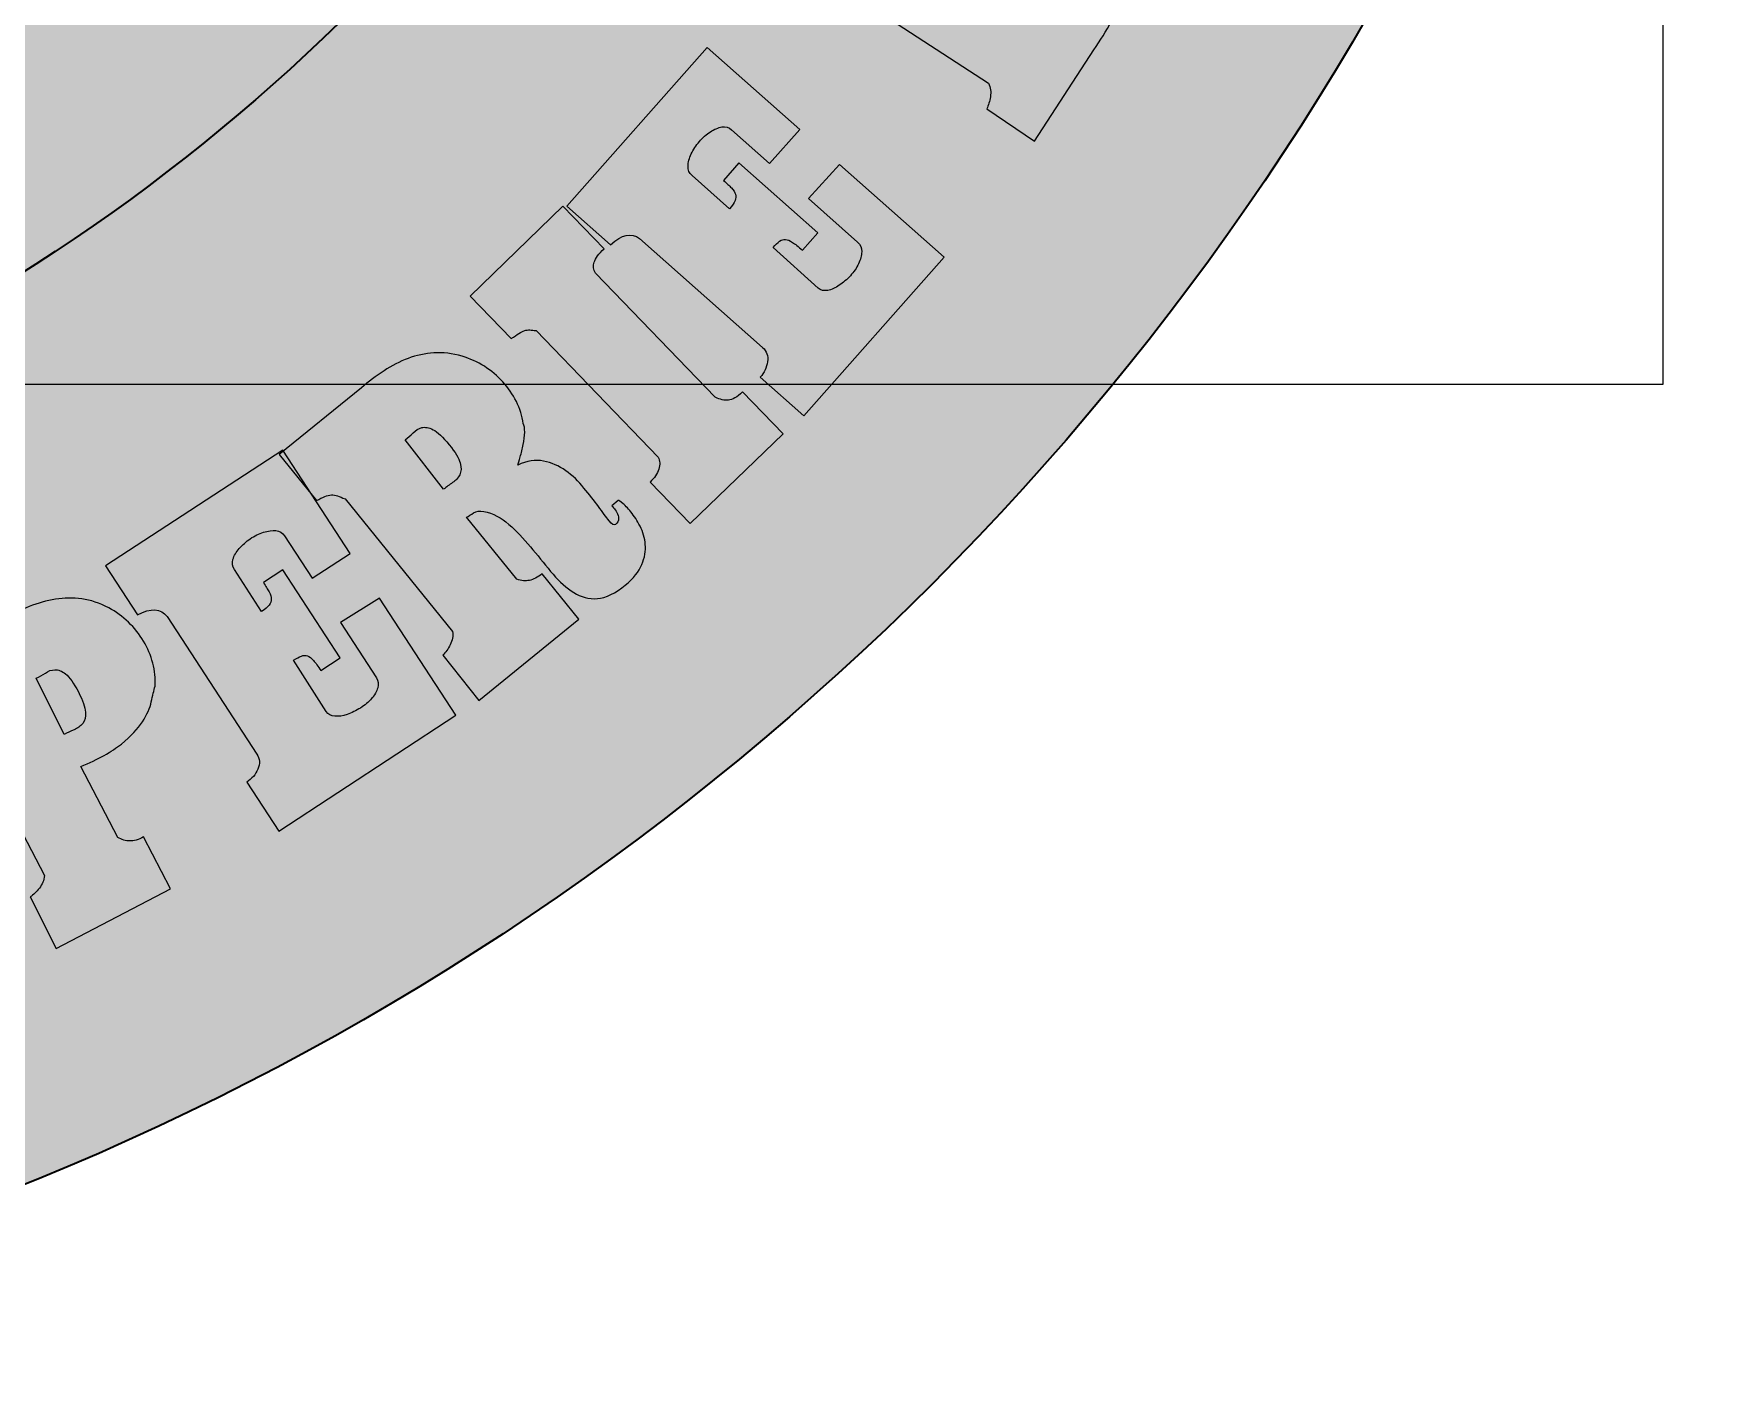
# Model space of a CAD drawing. Header units: millimetres. Extents: x 74.9 to 135, y -178.4 to -118.3.
# Drawn here: x 116.25 to 134.96, y -178.35 to -163.5 of the extents above; entities that cross this region are included whole.
import ezdxf

# ---------------------------------------------------------------- set-up
doc = ezdxf.new("R2010")
doc.units = ezdxf.units.MM
doc.header["$MEASUREMENT"] = 0
doc.layers.add('Layer 1', color=7, linetype='Continuous', lineweight=0)
picture_1 = doc.add_image_def('image1.png', size_in_pixel=(2001, 1330))

# ---------------------------------------------------------------- blocks, each defined once
blk = doc.blocks.new('Block_2')
at = {"layer": 'Layer 1'}
h = blk.add_hatch(color=250, dxfattribs=at)
h.dxf.hatch_style = 2
edge = h.paths.add_edge_path()
edge.add_spline(control_points=[(127.25, -162.832), (127.144, -162.763), (127.061, -162.722), (127.001, -162.709), (126.941, -162.697), (126.895, -162.7), (126.863, -162.719), (126.831, -162.738), (126.806, -162.766), (126.791, -162.804), (126.776, -162.842), (126.757, -162.875), (126.735, -162.904), (126.735, -162.904), (127.387, -163.347), (127.387, -163.347), (127.408, -163.315), (127.432, -163.282), (127.458, -163.248), (127.485, -163.214), (127.5, -163.178), (127.502, -163.138), (127.505, -163.098), (127.489, -163.054), (127.455, -163.005), (127.42, -162.956), (127.352, -162.898), (127.25, -162.832)], knot_values=[0, 0, 0, 0, 1, 1, 1, 2, 2, 2, 3, 3, 3, 4, 4, 4, 5, 5, 5, 6, 6, 6, 7, 7, 7, 8, 8, 8, 9, 9, 9, 9], degree=3, periodic=0)
edge = h.paths.add_edge_path()
edge.add_spline(control_points=[(126.115, -162.093), (126.022, -162.032), (125.949, -161.997), (125.896, -161.989), (125.842, -161.98), (125.8, -161.986), (125.769, -162.006), (125.737, -162.025), (125.713, -162.053), (125.695, -162.09), (125.678, -162.126), (125.658, -162.159), (125.636, -162.188), (125.636, -162.188), (126.207, -162.578), (126.207, -162.578), (126.228, -162.546), (126.251, -162.513), (126.278, -162.479), (126.305, -162.445), (126.321, -162.41), (126.327, -162.372), (126.333, -162.334), (126.322, -162.292), (126.292, -162.247), (126.263, -162.202), (126.204, -162.151), (126.115, -162.093)], knot_values=[0, 0, 0, 0, 1, 1, 1, 2, 2, 2, 3, 3, 3, 4, 4, 4, 5, 5, 5, 6, 6, 6, 7, 7, 7, 8, 8, 8, 9, 9, 9, 9], degree=3, periodic=0)
edge = h.paths.add_edge_path()
edge.add_spline(control_points=[(125, -161.792), (125.056, -161.702), (125.116, -161.617), (125.181, -161.537), (125.245, -161.457), (125.316, -161.386), (125.393, -161.325), (125.469, -161.264), (125.554, -161.216), (125.645, -161.179), (125.737, -161.143), (125.839, -161.124), (125.952, -161.12), (126.044, -161.118), (126.133, -161.128), (126.22, -161.151), (126.307, -161.174), (126.389, -161.207), (126.467, -161.251), (126.544, -161.296), (126.613, -161.35), (126.674, -161.412), (126.735, -161.475), (126.784, -161.545), (126.821, -161.621), (126.833, -161.669), (126.843, -161.706), (126.853, -161.732), (126.862, -161.758), (126.869, -161.783), (126.875, -161.805), (126.88, -161.827), (126.886, -161.853), (126.893, -161.881), (126.898, -161.91), (126.904, -161.949), (126.909, -161.998), (127.027, -161.936), (127.157, -161.903), (127.3, -161.899), (127.443, -161.895), (127.579, -161.926), (127.709, -161.992), (127.792, -162.031), (127.868, -162.076), (127.937, -162.129), (128.006, -162.182), (128.069, -162.239), (128.125, -162.3), (128.205, -162.404), (128.259, -162.521), (128.288, -162.65), (128.317, -162.778), (128.32, -162.901), (128.296, -163.018), (128.252, -163.138), (128.199, -163.251), (128.138, -163.357), (128.076, -163.464), (128.011, -163.569), (127.943, -163.673), (127.943, -163.673), (127.288, -164.678), (127.288, -164.678), (127.288, -164.678), (126.76, -164.323), (126.76, -164.323), (126.779, -164.284), (126.793, -164.239), (126.801, -164.189), (126.809, -164.138), (126.803, -164.089), (126.781, -164.041), (126.781, -164.041), (125.205, -163.014), (125.205, -163.014), (125.17, -163.01), (125.141, -163.007), (125.116, -163.007), (125.092, -163.007), (125.069, -163.01), (125.047, -163.017), (125.025, -163.025), (125.004, -163.038), (124.982, -163.056), (124.961, -163.075), (124.936, -163.098), (124.909, -163.127), (124.909, -163.127), (124.362, -162.771), (124.362, -162.771), (124.362, -162.771), (125, -161.792), (125, -161.792)], knot_values=[0, 0, 0, 0, 1, 1, 1, 2, 2, 2, 3, 3, 3, 4, 4, 4, 5, 5, 5, 6, 6, 6, 7, 7, 7, 8, 8, 8, 9, 9, 9, 10, 10, 10, 11, 11, 11, 12, 12, 12, 13, 13, 13, 14, 14, 14, 15, 15, 15, 16, 16, 16, 17, 17, 17, 18, 18, 18, 19, 19, 19, 20, 20, 20, 21, 21, 21, 22, 22, 22, 23, 23, 23, 24, 24, 24, 25, 25, 25, 26, 26, 26, 27, 27, 27, 28, 28, 28, 29, 29, 29, 30, 30, 30, 31, 31, 31, 31], degree=3, periodic=0)
h = blk.add_hatch(color=250, dxfattribs=at)
h.dxf.hatch_style = 2
edge = h.paths.add_edge_path()
edge.add_spline(control_points=[(123.676, -163.646), (123.676, -163.646), (124.697, -164.549), (124.697, -164.549), (124.697, -164.549), (124.365, -164.924), (124.365, -164.924), (124.365, -164.924), (123.946, -164.553), (123.946, -164.553), (123.915, -164.526), (123.879, -164.516), (123.838, -164.523), (123.798, -164.53), (123.755, -164.548), (123.711, -164.576), (123.667, -164.604), (123.627, -164.641), (123.59, -164.684), (123.553, -164.727), (123.524, -164.773), (123.501, -164.82), (123.478, -164.867), (123.466, -164.912), (123.465, -164.954), (123.464, -164.997), (123.479, -165.031), (123.51, -165.059), (123.51, -165.059), (123.923, -165.424), (123.923, -165.424), (123.954, -165.389), (123.974, -165.359), (123.983, -165.335), (123.992, -165.31), (123.994, -165.287), (123.988, -165.265), (123.982, -165.242), (123.968, -165.218), (123.944, -165.194), (123.921, -165.17), (123.892, -165.143), (123.857, -165.112), (123.857, -165.112), (124.027, -164.92), (124.027, -164.92), (124.027, -164.92), (124.895, -165.689), (124.895, -165.689), (124.895, -165.689), (124.726, -165.881), (124.726, -165.881), (124.683, -165.843), (124.647, -165.814), (124.617, -165.795), (124.588, -165.776), (124.562, -165.765), (124.54, -165.763), (124.518, -165.76), (124.496, -165.767), (124.475, -165.783), (124.454, -165.799), (124.431, -165.822), (124.405, -165.851), (124.405, -165.851), (124.9, -166.299), (124.9, -166.299), (124.929, -166.324), (124.964, -166.333), (125.006, -166.325), (125.048, -166.317), (125.09, -166.298), (125.133, -166.269), (125.176, -166.24), (125.217, -166.205), (125.256, -166.163), (125.294, -166.121), (125.325, -166.077), (125.347, -166.031), (125.368, -165.985), (125.38, -165.94), (125.381, -165.898), (125.382, -165.856), (125.367, -165.821), (125.336, -165.794), (125.336, -165.794), (124.793, -165.313), (124.793, -165.313), (124.793, -165.313), (125.136, -164.937), (125.136, -164.937), (125.136, -164.937), (126.292, -165.96), (126.292, -165.96), (126.292, -165.96), (124.744, -167.71), (124.744, -167.71), (124.744, -167.71), (124.262, -167.283), (124.262, -167.283), (124.306, -167.233), (124.333, -167.176), (124.342, -167.111), (124.351, -167.046), (124.333, -166.994), (124.288, -166.955), (124.288, -166.955), (122.931, -165.754), (122.931, -165.754), (122.841, -165.684), (122.734, -165.707), (122.611, -165.823), (122.611, -165.823), (122.128, -165.396), (122.128, -165.396), (122.128, -165.396), (123.676, -163.646), (123.676, -163.646)], knot_values=[0, 0, 0, 0, 1, 1, 1, 2, 2, 2, 3, 3, 3, 4, 4, 4, 5, 5, 5, 6, 6, 6, 7, 7, 7, 8, 8, 8, 9, 9, 9, 10, 10, 10, 11, 11, 11, 12, 12, 12, 13, 13, 13, 14, 14, 14, 15, 15, 15, 16, 16, 16, 17, 17, 17, 18, 18, 18, 19, 19, 19, 20, 20, 20, 21, 21, 21, 22, 22, 22, 23, 23, 23, 24, 24, 24, 25, 25, 25, 26, 26, 26, 27, 27, 27, 28, 28, 28, 29, 29, 29, 30, 30, 30, 31, 31, 31, 32, 32, 32, 33, 33, 33, 34, 34, 34, 35, 35, 35, 36, 36, 36, 37, 37, 37, 38, 38, 38, 39, 39, 39, 39], degree=3, periodic=0)
h = blk.add_hatch(color=250, dxfattribs=at)
h.dxf.hatch_style = 2
edge = h.paths.add_edge_path()
edge.add_spline(control_points=[(122.538, -165.865), (122.479, -165.923), (122.443, -165.972), (122.43, -166.013), (122.417, -166.054), (122.422, -166.095), (122.443, -166.135), (122.443, -166.135), (123.765, -167.503), (123.765, -167.503), (123.819, -167.529), (123.868, -167.54), (123.911, -167.536), (123.954, -167.532), (124.006, -167.502), (124.065, -167.444), (124.065, -167.444), (124.513, -167.907), (124.513, -167.907), (124.513, -167.907), (123.489, -168.897), (123.489, -168.897), (123.489, -168.897), (123.046, -168.44), (123.046, -168.44), (123.095, -168.393), (123.127, -168.345), (123.142, -168.296), (123.158, -168.247), (123.156, -168.203), (123.136, -168.164), (123.136, -168.164), (121.788, -166.769), (121.788, -166.769), (121.762, -166.765), (121.739, -166.763), (121.72, -166.761), (121.701, -166.76), (121.682, -166.763), (121.663, -166.769), (121.643, -166.775), (121.622, -166.786), (121.599, -166.801), (121.576, -166.816), (121.547, -166.834), (121.514, -166.856), (121.514, -166.856), (121.061, -166.387), (121.061, -166.387), (121.061, -166.387), (122.085, -165.397), (122.085, -165.397), (122.085, -165.397), (122.538, -165.865), (122.538, -165.865)], knot_values=[0, 0, 0, 0, 1, 1, 1, 2, 2, 2, 3, 3, 3, 4, 4, 4, 5, 5, 5, 6, 6, 6, 7, 7, 7, 8, 8, 8, 9, 9, 9, 10, 10, 10, 11, 11, 11, 12, 12, 12, 13, 13, 13, 14, 14, 14, 15, 15, 15, 16, 16, 16, 17, 17, 17, 18, 18, 18, 18], degree=3, periodic=0)
h = blk.add_hatch(color=250, dxfattribs=at)
h.dxf.hatch_style = 2
edge = h.paths.add_edge_path()
edge.add_spline(control_points=[(120.83, -168.027), (120.76, -167.941), (120.701, -167.885), (120.653, -167.861), (120.605, -167.837), (120.563, -167.829), (120.527, -167.838), (120.491, -167.847), (120.459, -167.867), (120.432, -167.896), (120.404, -167.925), (120.375, -167.95), (120.345, -167.971), (120.345, -167.971), (120.769, -168.517), (120.769, -168.517), (120.799, -168.493), (120.832, -168.469), (120.867, -168.445), (120.903, -168.421), (120.929, -168.392), (120.946, -168.358), (120.964, -168.323), (120.965, -168.281), (120.951, -168.228), (120.938, -168.177), (120.897, -168.11), (120.83, -168.027)], knot_values=[0, 0, 0, 0, 1, 1, 1, 2, 2, 2, 3, 3, 3, 4, 4, 4, 5, 5, 5, 6, 6, 6, 7, 7, 7, 8, 8, 8, 9, 9, 9, 9], degree=3, periodic=0)
edge = h.paths.add_edge_path()
edge.add_spline(control_points=[(119.861, -167.399), (119.941, -167.331), (120.025, -167.268), (120.111, -167.212), (120.196, -167.155), (120.285, -167.11), (120.377, -167.075), (120.469, -167.041), (120.564, -167.02), (120.662, -167.014), (120.76, -167.007), (120.864, -167.02), (120.973, -167.052), (121.06, -167.077), (121.142, -167.114), (121.218, -167.162), (121.294, -167.211), (121.362, -167.268), (121.422, -167.334), (121.482, -167.4), (121.532, -167.472), (121.571, -167.551), (121.609, -167.629), (121.635, -167.71), (121.646, -167.794), (121.659, -167.814), (121.664, -167.845), (121.663, -167.888), (121.661, -167.931), (121.655, -167.977), (121.646, -168.025), (121.636, -168.072), (121.625, -168.118), (121.614, -168.161), (121.602, -168.204), (121.593, -168.234), (121.588, -168.252), (121.688, -168.203), (121.783, -168.188), (121.871, -168.207), (121.959, -168.225), (122.04, -168.26), (122.115, -168.313), (122.19, -168.366), (122.257, -168.43), (122.317, -168.504), (122.376, -168.576), (122.429, -168.644), (122.476, -168.708), (122.522, -168.772), (122.561, -168.824), (122.593, -168.865), (122.625, -168.906), (122.649, -168.92), (122.665, -168.907), (122.689, -168.887), (122.7, -168.865), (122.699, -168.841), (122.698, -168.817), (122.691, -168.795), (122.68, -168.774), (122.668, -168.754), (122.656, -168.737), (122.642, -168.722), (122.629, -168.708), (122.623, -168.7), (122.625, -168.699), (122.625, -168.699), (122.695, -168.642), (122.695, -168.642), (122.699, -168.639), (122.716, -168.65), (122.748, -168.677), (122.779, -168.703), (122.813, -168.739), (122.848, -168.785), (122.884, -168.831), (122.917, -168.886), (122.947, -168.95), (122.977, -169.014), (122.993, -169.081), (122.995, -169.153), (122.997, -169.225), (122.979, -169.3), (122.941, -169.377), (122.904, -169.454), (122.836, -169.53), (122.736, -169.604), (122.624, -169.688), (122.522, -169.728), (122.429, -169.725), (122.337, -169.722), (122.252, -169.693), (122.174, -169.638), (122.096, -169.583), (122.021, -169.511), (121.949, -169.423), (121.876, -169.333), (121.801, -169.242), (121.726, -169.152), (121.651, -169.061), (121.572, -168.979), (121.488, -168.905), (121.405, -168.831), (121.313, -168.783), (121.212, -168.762), (121.165, -168.753), (121.128, -168.759), (121.1, -168.778), (121.072, -168.797), (121.046, -168.814), (121.02, -168.827), (121.02, -168.827), (121.576, -169.511), (121.576, -169.511), (121.626, -169.528), (121.672, -169.531), (121.715, -169.523), (121.759, -169.514), (121.805, -169.49), (121.855, -169.449), (121.855, -169.449), (122.262, -169.949), (122.262, -169.949), (122.262, -169.949), (121.156, -170.847), (121.156, -170.847), (121.156, -170.847), (120.761, -170.348), (120.761, -170.348), (120.792, -170.316), (120.819, -170.278), (120.842, -170.232), (120.865, -170.187), (120.874, -170.138), (120.868, -170.086), (120.868, -170.086), (119.681, -168.625), (119.681, -168.625), (119.65, -168.611), (119.622, -168.6), (119.599, -168.592), (119.576, -168.584), (119.553, -168.58), (119.53, -168.58), (119.507, -168.581), (119.482, -168.587), (119.457, -168.598), (119.431, -168.609), (119.4, -168.624), (119.365, -168.642), (119.365, -168.642), (118.954, -168.136), (118.954, -168.136), (118.954, -168.136), (119.861, -167.399), (119.861, -167.399)], knot_values=[0, 0, 0, 0, 1, 1, 1, 2, 2, 2, 3, 3, 3, 4, 4, 4, 5, 5, 5, 6, 6, 6, 7, 7, 7, 8, 8, 8, 9, 9, 9, 10, 10, 10, 11, 11, 11, 12, 12, 12, 13, 13, 13, 14, 14, 14, 15, 15, 15, 16, 16, 16, 17, 17, 17, 18, 18, 18, 19, 19, 19, 20, 20, 20, 21, 21, 21, 22, 22, 22, 23, 23, 23, 24, 24, 24, 25, 25, 25, 26, 26, 26, 27, 27, 27, 28, 28, 28, 29, 29, 29, 30, 30, 30, 31, 31, 31, 32, 32, 32, 33, 33, 33, 34, 34, 34, 35, 35, 35, 36, 36, 36, 37, 37, 37, 38, 38, 38, 39, 39, 39, 40, 40, 40, 41, 41, 41, 42, 42, 42, 43, 43, 43, 44, 44, 44, 45, 45, 45, 46, 46, 46, 47, 47, 47, 48, 48, 48, 49, 49, 49, 50, 50, 50, 51, 51, 51, 52, 52, 52, 52], degree=3, periodic=0)
h = blk.add_hatch(color=250, dxfattribs=at)
h.dxf.hatch_style = 2
edge = h.paths.add_edge_path()
edge.add_spline(control_points=[(118.994, -168.086), (118.994, -168.086), (119.739, -169.226), (119.739, -169.226), (119.739, -169.226), (119.32, -169.5), (119.32, -169.5), (119.32, -169.5), (119.014, -169.032), (119.014, -169.032), (118.992, -168.998), (118.96, -168.978), (118.919, -168.974), (118.877, -168.97), (118.832, -168.976), (118.782, -168.992), (118.732, -169.008), (118.683, -169.031), (118.636, -169.063), (118.589, -169.096), (118.549, -169.132), (118.514, -169.171), (118.48, -169.211), (118.457, -169.251), (118.444, -169.291), (118.432, -169.332), (118.437, -169.369), (118.46, -169.404), (118.46, -169.404), (118.761, -169.865), (118.761, -169.865), (118.8, -169.84), (118.828, -169.816), (118.843, -169.795), (118.859, -169.774), (118.867, -169.752), (118.867, -169.729), (118.867, -169.706), (118.859, -169.679), (118.843, -169.649), (118.827, -169.62), (118.806, -169.586), (118.78, -169.546), (118.78, -169.546), (118.995, -169.407), (118.995, -169.407), (118.995, -169.407), (119.629, -170.378), (119.629, -170.378), (119.629, -170.378), (119.415, -170.518), (119.415, -170.518), (119.384, -170.47), (119.356, -170.433), (119.333, -170.407), (119.31, -170.381), (119.287, -170.363), (119.267, -170.355), (119.246, -170.347), (119.223, -170.348), (119.199, -170.358), (119.174, -170.367), (119.146, -170.383), (119.114, -170.404), (119.114, -170.404), (119.472, -170.967), (119.472, -170.967), (119.494, -171), (119.525, -171.018), (119.568, -171.021), (119.61, -171.024), (119.656, -171.018), (119.705, -171.001), (119.754, -170.984), (119.803, -170.96), (119.851, -170.93), (119.9, -170.9), (119.941, -170.866), (119.974, -170.827), (120.007, -170.788), (120.03, -170.749), (120.042, -170.708), (120.054, -170.668), (120.049, -170.63), (120.027, -170.596), (120.027, -170.596), (119.63, -169.988), (119.63, -169.988), (119.63, -169.988), (120.06, -169.717), (120.06, -169.717), (120.06, -169.717), (120.904, -171.01), (120.904, -171.01), (120.904, -171.01), (118.949, -172.287), (118.949, -172.287), (118.949, -172.287), (118.596, -171.748), (118.596, -171.748), (118.653, -171.711), (118.694, -171.663), (118.719, -171.603), (118.745, -171.543), (118.741, -171.488), (118.709, -171.438), (118.709, -171.438), (117.718, -169.921), (117.718, -169.921), (117.649, -169.83), (117.54, -169.824), (117.391, -169.903), (117.391, -169.903), (117.039, -169.364), (117.039, -169.364), (117.039, -169.364), (118.994, -168.086), (118.994, -168.086)], knot_values=[0, 0, 0, 0, 1, 1, 1, 2, 2, 2, 3, 3, 3, 4, 4, 4, 5, 5, 5, 6, 6, 6, 7, 7, 7, 8, 8, 8, 9, 9, 9, 10, 10, 10, 11, 11, 11, 12, 12, 12, 13, 13, 13, 14, 14, 14, 15, 15, 15, 16, 16, 16, 17, 17, 17, 18, 18, 18, 19, 19, 19, 20, 20, 20, 21, 21, 21, 22, 22, 22, 23, 23, 23, 24, 24, 24, 25, 25, 25, 26, 26, 26, 27, 27, 27, 28, 28, 28, 29, 29, 29, 30, 30, 30, 31, 31, 31, 32, 32, 32, 33, 33, 33, 34, 34, 34, 35, 35, 35, 36, 36, 36, 37, 37, 37, 38, 38, 38, 39, 39, 39, 39], degree=3, periodic=0)
h = blk.add_hatch(color=250, dxfattribs=at)
h.dxf.hatch_style = 2
edge = h.paths.add_edge_path()
edge.add_spline(control_points=[(116.74, -170.753), (116.688, -170.655), (116.641, -170.589), (116.599, -170.555), (116.557, -170.522), (116.517, -170.506), (116.48, -170.508), (116.443, -170.509), (116.408, -170.522), (116.375, -170.545), (116.342, -170.568), (116.309, -170.587), (116.275, -170.601), (116.275, -170.601), (116.581, -171.221), (116.581, -171.221), (116.615, -171.203), (116.652, -171.186), (116.692, -171.17), (116.732, -171.154), (116.763, -171.131), (116.787, -171.101), (116.811, -171.071), (116.821, -171.029), (116.818, -170.975), (116.815, -170.921), (116.788, -170.847), (116.74, -170.753)], knot_values=[0, 0, 0, 0, 1, 1, 1, 2, 2, 2, 3, 3, 3, 4, 4, 4, 5, 5, 5, 6, 6, 6, 7, 7, 7, 8, 8, 8, 9, 9, 9, 9], degree=3, periodic=0)
edge = h.paths.add_edge_path()
edge.add_spline(control_points=[(115.915, -169.944), (116.008, -169.893), (116.102, -169.849), (116.198, -169.81), (116.293, -169.772), (116.389, -169.746), (116.486, -169.73), (116.583, -169.715), (116.68, -169.714), (116.777, -169.727), (116.875, -169.74), (116.974, -169.773), (117.074, -169.826), (117.155, -169.869), (117.227, -169.921), (117.292, -169.984), (117.357, -170.046), (117.412, -170.116), (117.458, -170.193), (117.504, -170.269), (117.538, -170.35), (117.56, -170.435), (117.583, -170.519), (117.591, -170.604), (117.585, -170.689), (117.572, -170.736), (117.558, -170.794), (117.544, -170.861), (117.529, -170.929), (117.497, -171.002), (117.446, -171.081), (117.395, -171.159), (117.318, -171.241), (117.214, -171.327), (117.109, -171.412), (116.96, -171.495), (116.765, -171.576), (116.765, -171.576), (117.173, -172.357), (117.173, -172.357), (117.218, -172.382), (117.263, -172.396), (117.307, -172.396), (117.351, -172.397), (117.402, -172.382), (117.459, -172.352), (117.459, -172.352), (117.757, -172.923), (117.757, -172.923), (117.757, -172.923), (116.494, -173.581), (116.494, -173.581), (116.494, -173.581), (116.207, -173.014), (116.207, -173.014), (116.243, -172.988), (116.278, -172.956), (116.309, -172.916), (116.341, -172.877), (116.359, -172.83), (116.364, -172.778), (116.364, -172.778), (115.494, -171.109), (115.494, -171.109), (115.466, -171.089), (115.441, -171.073), (115.42, -171.06), (115.399, -171.048), (115.377, -171.04), (115.355, -171.035), (115.332, -171.031), (115.307, -171.032), (115.279, -171.038), (115.252, -171.043), (115.219, -171.052), (115.181, -171.063), (115.181, -171.063), (114.879, -170.485), (114.879, -170.485), (114.879, -170.485), (115.915, -169.944), (115.915, -169.944)], knot_values=[0, 0, 0, 0, 1, 1, 1, 2, 2, 2, 3, 3, 3, 4, 4, 4, 5, 5, 5, 6, 6, 6, 7, 7, 7, 8, 8, 8, 9, 9, 9, 10, 10, 10, 11, 11, 11, 12, 12, 12, 13, 13, 13, 14, 14, 14, 15, 15, 15, 16, 16, 16, 17, 17, 17, 18, 18, 18, 19, 19, 19, 20, 20, 20, 21, 21, 21, 22, 22, 22, 23, 23, 23, 24, 24, 24, 25, 25, 25, 26, 26, 26, 27, 27, 27, 27], degree=3, periodic=0)
for points, knots in [([(125, -161.792), (125.056, -161.702), (125.116, -161.617), (125.181, -161.537), (125.245, -161.457), (125.316, -161.386), (125.393, -161.325), (125.469, -161.264), (125.554, -161.216), (125.645, -161.179), (125.737, -161.143), (125.839, -161.124), (125.952, -161.12), (126.044, -161.118), (126.133, -161.128), (126.22, -161.151), (126.307, -161.174), (126.389, -161.207), (126.467, -161.251), (126.544, -161.296), (126.613, -161.35), (126.674, -161.412), (126.735, -161.475), (126.784, -161.545), (126.821, -161.621), (126.833, -161.669), (126.843, -161.706), (126.853, -161.732), (126.862, -161.758), (126.869, -161.783), (126.875, -161.805), (126.88, -161.827), (126.886, -161.853), (126.893, -161.881), (126.898, -161.91), (126.904, -161.949), (126.909, -161.998), (127.027, -161.936), (127.157, -161.903), (127.3, -161.899), (127.443, -161.895), (127.579, -161.926), (127.709, -161.992), (127.792, -162.031), (127.868, -162.076), (127.937, -162.129), (128.006, -162.182), (128.069, -162.239), (128.125, -162.3), (128.205, -162.404), (128.259, -162.521), (128.288, -162.65), (128.317, -162.778), (128.32, -162.901), (128.296, -163.018), (128.252, -163.138), (128.199, -163.251), (128.138, -163.357), (128.076, -163.464), (128.011, -163.569), (127.943, -163.673), (127.943, -163.673), (127.288, -164.678), (127.288, -164.678), (127.288, -164.678), (126.76, -164.323), (126.76, -164.323), (126.779, -164.284), (126.793, -164.239), (126.801, -164.189), (126.809, -164.138), (126.803, -164.089), (126.781, -164.041), (126.781, -164.041), (125.205, -163.014), (125.205, -163.014), (125.17, -163.01), (125.141, -163.007), (125.116, -163.007), (125.092, -163.007), (125.069, -163.01), (125.047, -163.017), (125.025, -163.025), (125.004, -163.038), (124.982, -163.056), (124.961, -163.075), (124.936, -163.098), (124.909, -163.127), (124.909, -163.127), (124.362, -162.771), (124.362, -162.771), (124.362, -162.771), (125, -161.792), (125, -161.792)], [0, 0, 0, 0, 1, 1, 1, 2, 2, 2, 3, 3, 3, 4, 4, 4, 5, 5, 5, 6, 6, 6, 7, 7, 7, 8, 8, 8, 9, 9, 9, 10, 10, 10, 11, 11, 11, 12, 12, 12, 13, 13, 13, 14, 14, 14, 15, 15, 15, 16, 16, 16, 17, 17, 17, 18, 18, 18, 19, 19, 19, 20, 20, 20, 21, 21, 21, 22, 22, 22, 23, 23, 23, 24, 24, 24, 25, 25, 25, 26, 26, 26, 27, 27, 27, 28, 28, 28, 29, 29, 29, 30, 30, 30, 31, 31, 31, 31]), ([(123.676, -163.646), (123.676, -163.646), (124.697, -164.549), (124.697, -164.549), (124.697, -164.549), (124.365, -164.924), (124.365, -164.924), (124.365, -164.924), (123.946, -164.553), (123.946, -164.553), (123.915, -164.526), (123.879, -164.516), (123.838, -164.523), (123.798, -164.53), (123.755, -164.548), (123.711, -164.576), (123.667, -164.604), (123.627, -164.641), (123.59, -164.684), (123.553, -164.727), (123.524, -164.773), (123.501, -164.82), (123.478, -164.867), (123.466, -164.912), (123.465, -164.954), (123.464, -164.997), (123.479, -165.031), (123.51, -165.059), (123.51, -165.059), (123.923, -165.424), (123.923, -165.424), (123.954, -165.389), (123.974, -165.359), (123.983, -165.335), (123.992, -165.31), (123.994, -165.287), (123.988, -165.265), (123.982, -165.242), (123.968, -165.218), (123.944, -165.194), (123.921, -165.17), (123.892, -165.143), (123.857, -165.112), (123.857, -165.112), (124.027, -164.92), (124.027, -164.92), (124.027, -164.92), (124.895, -165.689), (124.895, -165.689), (124.895, -165.689), (124.726, -165.881), (124.726, -165.881), (124.683, -165.843), (124.647, -165.814), (124.617, -165.795), (124.588, -165.776), (124.562, -165.765), (124.54, -165.763), (124.518, -165.76), (124.496, -165.767), (124.475, -165.783), (124.454, -165.799), (124.431, -165.822), (124.405, -165.851), (124.405, -165.851), (124.9, -166.299), (124.9, -166.299), (124.929, -166.324), (124.964, -166.333), (125.006, -166.325), (125.048, -166.317), (125.09, -166.298), (125.133, -166.269), (125.176, -166.24), (125.217, -166.205), (125.256, -166.163), (125.294, -166.121), (125.325, -166.077), (125.347, -166.031), (125.368, -165.985), (125.38, -165.94), (125.381, -165.898), (125.382, -165.856), (125.367, -165.821), (125.336, -165.794), (125.336, -165.794), (124.793, -165.313), (124.793, -165.313), (124.793, -165.313), (125.136, -164.937), (125.136, -164.937), (125.136, -164.937), (126.292, -165.96), (126.292, -165.96), (126.292, -165.96), (124.744, -167.71), (124.744, -167.71), (124.744, -167.71), (124.262, -167.283), (124.262, -167.283), (124.306, -167.233), (124.333, -167.176), (124.342, -167.111), (124.351, -167.046), (124.333, -166.994), (124.288, -166.955), (124.288, -166.955), (122.931, -165.754), (122.931, -165.754), (122.841, -165.684), (122.734, -165.707), (122.611, -165.823), (122.611, -165.823), (122.128, -165.396), (122.128, -165.396), (122.128, -165.396), (123.676, -163.646), (123.676, -163.646)], [0, 0, 0, 0, 1, 1, 1, 2, 2, 2, 3, 3, 3, 4, 4, 4, 5, 5, 5, 6, 6, 6, 7, 7, 7, 8, 8, 8, 9, 9, 9, 10, 10, 10, 11, 11, 11, 12, 12, 12, 13, 13, 13, 14, 14, 14, 15, 15, 15, 16, 16, 16, 17, 17, 17, 18, 18, 18, 19, 19, 19, 20, 20, 20, 21, 21, 21, 22, 22, 22, 23, 23, 23, 24, 24, 24, 25, 25, 25, 26, 26, 26, 27, 27, 27, 28, 28, 28, 29, 29, 29, 30, 30, 30, 31, 31, 31, 32, 32, 32, 33, 33, 33, 34, 34, 34, 35, 35, 35, 36, 36, 36, 37, 37, 37, 38, 38, 38, 39, 39, 39, 39]), ([(122.538, -165.865), (122.479, -165.923), (122.443, -165.972), (122.43, -166.013), (122.417, -166.054), (122.422, -166.095), (122.443, -166.135), (122.443, -166.135), (123.765, -167.503), (123.765, -167.503), (123.819, -167.529), (123.868, -167.54), (123.911, -167.536), (123.954, -167.532), (124.006, -167.502), (124.065, -167.444), (124.065, -167.444), (124.513, -167.907), (124.513, -167.907), (124.513, -167.907), (123.489, -168.897), (123.489, -168.897), (123.489, -168.897), (123.046, -168.44), (123.046, -168.44), (123.095, -168.393), (123.127, -168.345), (123.142, -168.296), (123.158, -168.247), (123.156, -168.203), (123.136, -168.164), (123.136, -168.164), (121.788, -166.769), (121.788, -166.769), (121.762, -166.765), (121.739, -166.763), (121.72, -166.761), (121.701, -166.76), (121.682, -166.763), (121.663, -166.769), (121.643, -166.775), (121.622, -166.786), (121.599, -166.801), (121.576, -166.816), (121.547, -166.834), (121.514, -166.856), (121.514, -166.856), (121.061, -166.387), (121.061, -166.387), (121.061, -166.387), (122.085, -165.397), (122.085, -165.397), (122.085, -165.397), (122.538, -165.865), (122.538, -165.865)], [0, 0, 0, 0, 1, 1, 1, 2, 2, 2, 3, 3, 3, 4, 4, 4, 5, 5, 5, 6, 6, 6, 7, 7, 7, 8, 8, 8, 9, 9, 9, 10, 10, 10, 11, 11, 11, 12, 12, 12, 13, 13, 13, 14, 14, 14, 15, 15, 15, 16, 16, 16, 17, 17, 17, 18, 18, 18, 18]), ([(119.861, -167.399), (119.941, -167.331), (120.025, -167.268), (120.111, -167.212), (120.196, -167.155), (120.285, -167.11), (120.377, -167.075), (120.469, -167.041), (120.564, -167.02), (120.662, -167.014), (120.76, -167.007), (120.864, -167.02), (120.973, -167.052), (121.06, -167.077), (121.142, -167.114), (121.218, -167.162), (121.294, -167.211), (121.362, -167.268), (121.422, -167.334), (121.482, -167.4), (121.532, -167.472), (121.571, -167.551), (121.609, -167.629), (121.635, -167.71), (121.646, -167.794), (121.659, -167.814), (121.664, -167.845), (121.663, -167.888), (121.661, -167.931), (121.655, -167.977), (121.646, -168.025), (121.636, -168.072), (121.625, -168.118), (121.614, -168.161), (121.602, -168.204), (121.593, -168.234), (121.588, -168.252), (121.688, -168.203), (121.783, -168.188), (121.871, -168.207), (121.959, -168.225), (122.04, -168.26), (122.115, -168.313), (122.19, -168.366), (122.257, -168.43), (122.317, -168.504), (122.376, -168.576), (122.429, -168.644), (122.476, -168.708), (122.522, -168.772), (122.561, -168.824), (122.593, -168.865), (122.625, -168.906), (122.649, -168.92), (122.665, -168.907), (122.689, -168.887), (122.7, -168.865), (122.699, -168.841), (122.698, -168.817), (122.691, -168.795), (122.68, -168.774), (122.668, -168.754), (122.656, -168.737), (122.642, -168.722), (122.629, -168.708), (122.623, -168.7), (122.625, -168.699), (122.625, -168.699), (122.695, -168.642), (122.695, -168.642), (122.699, -168.639), (122.716, -168.65), (122.748, -168.677), (122.779, -168.703), (122.813, -168.739), (122.848, -168.785), (122.884, -168.831), (122.917, -168.886), (122.947, -168.95), (122.977, -169.014), (122.993, -169.081), (122.995, -169.153), (122.997, -169.225), (122.979, -169.3), (122.941, -169.377), (122.904, -169.454), (122.836, -169.53), (122.736, -169.604), (122.624, -169.688), (122.522, -169.728), (122.429, -169.725), (122.337, -169.722), (122.252, -169.693), (122.174, -169.638), (122.096, -169.583), (122.021, -169.511), (121.949, -169.423), (121.876, -169.333), (121.801, -169.242), (121.726, -169.152), (121.651, -169.061), (121.572, -168.979), (121.488, -168.905), (121.405, -168.831), (121.313, -168.783), (121.212, -168.762), (121.165, -168.753), (121.128, -168.759), (121.1, -168.778), (121.072, -168.797), (121.046, -168.814), (121.02, -168.827), (121.02, -168.827), (121.576, -169.511), (121.576, -169.511), (121.626, -169.528), (121.672, -169.531), (121.715, -169.523), (121.759, -169.514), (121.805, -169.49), (121.855, -169.449), (121.855, -169.449), (122.262, -169.949), (122.262, -169.949), (122.262, -169.949), (121.156, -170.847), (121.156, -170.847), (121.156, -170.847), (120.761, -170.348), (120.761, -170.348), (120.792, -170.316), (120.819, -170.278), (120.842, -170.232), (120.865, -170.187), (120.874, -170.138), (120.868, -170.086), (120.868, -170.086), (119.681, -168.625), (119.681, -168.625), (119.65, -168.611), (119.622, -168.6), (119.599, -168.592), (119.576, -168.584), (119.553, -168.58), (119.53, -168.58), (119.507, -168.581), (119.482, -168.587), (119.457, -168.598), (119.431, -168.609), (119.4, -168.624), (119.365, -168.642), (119.365, -168.642), (118.954, -168.136), (118.954, -168.136), (118.954, -168.136), (119.861, -167.399), (119.861, -167.399)], [0, 0, 0, 0, 1, 1, 1, 2, 2, 2, 3, 3, 3, 4, 4, 4, 5, 5, 5, 6, 6, 6, 7, 7, 7, 8, 8, 8, 9, 9, 9, 10, 10, 10, 11, 11, 11, 12, 12, 12, 13, 13, 13, 14, 14, 14, 15, 15, 15, 16, 16, 16, 17, 17, 17, 18, 18, 18, 19, 19, 19, 20, 20, 20, 21, 21, 21, 22, 22, 22, 23, 23, 23, 24, 24, 24, 25, 25, 25, 26, 26, 26, 27, 27, 27, 28, 28, 28, 29, 29, 29, 30, 30, 30, 31, 31, 31, 32, 32, 32, 33, 33, 33, 34, 34, 34, 35, 35, 35, 36, 36, 36, 37, 37, 37, 38, 38, 38, 39, 39, 39, 40, 40, 40, 41, 41, 41, 42, 42, 42, 43, 43, 43, 44, 44, 44, 45, 45, 45, 46, 46, 46, 47, 47, 47, 48, 48, 48, 49, 49, 49, 50, 50, 50, 51, 51, 51, 52, 52, 52, 52]), ([(120.83, -168.027), (120.76, -167.941), (120.701, -167.885), (120.653, -167.861), (120.605, -167.837), (120.563, -167.829), (120.527, -167.838), (120.491, -167.847), (120.459, -167.867), (120.432, -167.896), (120.404, -167.925), (120.375, -167.95), (120.345, -167.971), (120.345, -167.971), (120.769, -168.517), (120.769, -168.517), (120.799, -168.493), (120.832, -168.469), (120.867, -168.445), (120.903, -168.421), (120.929, -168.392), (120.946, -168.358), (120.964, -168.323), (120.965, -168.281), (120.951, -168.228), (120.938, -168.177), (120.897, -168.11), (120.83, -168.027)], [0, 0, 0, 0, 1, 1, 1, 2, 2, 2, 3, 3, 3, 4, 4, 4, 5, 5, 5, 6, 6, 6, 7, 7, 7, 8, 8, 8, 9, 9, 9, 9]), ([(118.994, -168.086), (118.994, -168.086), (119.739, -169.226), (119.739, -169.226), (119.739, -169.226), (119.32, -169.5), (119.32, -169.5), (119.32, -169.5), (119.014, -169.032), (119.014, -169.032), (118.992, -168.998), (118.96, -168.978), (118.919, -168.974), (118.877, -168.97), (118.832, -168.976), (118.782, -168.992), (118.732, -169.008), (118.683, -169.031), (118.636, -169.063), (118.589, -169.096), (118.549, -169.132), (118.514, -169.171), (118.48, -169.211), (118.457, -169.251), (118.444, -169.291), (118.432, -169.332), (118.437, -169.369), (118.46, -169.404), (118.46, -169.404), (118.761, -169.865), (118.761, -169.865), (118.8, -169.84), (118.828, -169.816), (118.843, -169.795), (118.859, -169.774), (118.867, -169.752), (118.867, -169.729), (118.867, -169.706), (118.859, -169.679), (118.843, -169.649), (118.827, -169.62), (118.806, -169.586), (118.78, -169.546), (118.78, -169.546), (118.995, -169.407), (118.995, -169.407), (118.995, -169.407), (119.629, -170.378), (119.629, -170.378), (119.629, -170.378), (119.415, -170.518), (119.415, -170.518), (119.384, -170.47), (119.356, -170.433), (119.333, -170.407), (119.31, -170.381), (119.287, -170.363), (119.267, -170.355), (119.246, -170.347), (119.223, -170.348), (119.199, -170.358), (119.174, -170.367), (119.146, -170.383), (119.114, -170.404), (119.114, -170.404), (119.472, -170.967), (119.472, -170.967), (119.494, -171), (119.525, -171.018), (119.568, -171.021), (119.61, -171.024), (119.656, -171.018), (119.705, -171.001), (119.754, -170.984), (119.803, -170.96), (119.851, -170.93), (119.9, -170.9), (119.941, -170.866), (119.974, -170.827), (120.007, -170.788), (120.03, -170.749), (120.042, -170.708), (120.054, -170.668), (120.049, -170.63), (120.027, -170.596), (120.027, -170.596), (119.63, -169.988), (119.63, -169.988), (119.63, -169.988), (120.06, -169.717), (120.06, -169.717), (120.06, -169.717), (120.904, -171.01), (120.904, -171.01), (120.904, -171.01), (118.949, -172.287), (118.949, -172.287), (118.949, -172.287), (118.596, -171.748), (118.596, -171.748), (118.653, -171.711), (118.694, -171.663), (118.719, -171.603), (118.745, -171.543), (118.741, -171.488), (118.709, -171.438), (118.709, -171.438), (117.718, -169.921), (117.718, -169.921), (117.649, -169.83), (117.54, -169.824), (117.391, -169.903), (117.391, -169.903), (117.039, -169.364), (117.039, -169.364), (117.039, -169.364), (118.994, -168.086), (118.994, -168.086)], [0, 0, 0, 0, 1, 1, 1, 2, 2, 2, 3, 3, 3, 4, 4, 4, 5, 5, 5, 6, 6, 6, 7, 7, 7, 8, 8, 8, 9, 9, 9, 10, 10, 10, 11, 11, 11, 12, 12, 12, 13, 13, 13, 14, 14, 14, 15, 15, 15, 16, 16, 16, 17, 17, 17, 18, 18, 18, 19, 19, 19, 20, 20, 20, 21, 21, 21, 22, 22, 22, 23, 23, 23, 24, 24, 24, 25, 25, 25, 26, 26, 26, 27, 27, 27, 28, 28, 28, 29, 29, 29, 30, 30, 30, 31, 31, 31, 32, 32, 32, 33, 33, 33, 34, 34, 34, 35, 35, 35, 36, 36, 36, 37, 37, 37, 38, 38, 38, 39, 39, 39, 39]), ([(115.915, -169.944), (116.008, -169.893), (116.102, -169.849), (116.198, -169.81), (116.293, -169.772), (116.389, -169.746), (116.486, -169.73), (116.583, -169.715), (116.68, -169.714), (116.777, -169.727), (116.875, -169.74), (116.974, -169.773), (117.074, -169.826), (117.155, -169.869), (117.227, -169.921), (117.292, -169.984), (117.357, -170.046), (117.412, -170.116), (117.458, -170.193), (117.504, -170.269), (117.538, -170.35), (117.56, -170.435), (117.583, -170.519), (117.591, -170.604), (117.585, -170.689), (117.572, -170.736), (117.558, -170.794), (117.544, -170.861), (117.529, -170.929), (117.497, -171.002), (117.446, -171.081), (117.395, -171.159), (117.318, -171.241), (117.214, -171.327), (117.109, -171.412), (116.96, -171.495), (116.765, -171.576), (116.765, -171.576), (117.173, -172.357), (117.173, -172.357), (117.218, -172.382), (117.263, -172.396), (117.307, -172.396), (117.351, -172.397), (117.402, -172.382), (117.459, -172.352), (117.459, -172.352), (117.757, -172.923), (117.757, -172.923), (117.757, -172.923), (116.494, -173.581), (116.494, -173.581), (116.494, -173.581), (116.207, -173.014), (116.207, -173.014), (116.243, -172.988), (116.278, -172.956), (116.309, -172.916), (116.341, -172.877), (116.359, -172.83), (116.364, -172.778), (116.364, -172.778), (115.494, -171.109), (115.494, -171.109), (115.466, -171.089), (115.441, -171.073), (115.42, -171.06), (115.399, -171.048), (115.377, -171.04), (115.355, -171.035), (115.332, -171.031), (115.307, -171.032), (115.279, -171.038), (115.252, -171.043), (115.219, -171.052), (115.181, -171.063), (115.181, -171.063), (114.879, -170.485), (114.879, -170.485), (114.879, -170.485), (115.915, -169.944), (115.915, -169.944)], [0, 0, 0, 0, 1, 1, 1, 2, 2, 2, 3, 3, 3, 4, 4, 4, 5, 5, 5, 6, 6, 6, 7, 7, 7, 8, 8, 8, 9, 9, 9, 10, 10, 10, 11, 11, 11, 12, 12, 12, 13, 13, 13, 14, 14, 14, 15, 15, 15, 16, 16, 16, 17, 17, 17, 18, 18, 18, 19, 19, 19, 20, 20, 20, 21, 21, 21, 22, 22, 22, 23, 23, 23, 24, 24, 24, 25, 25, 25, 26, 26, 26, 27, 27, 27, 27]), ([(116.74, -170.753), (116.688, -170.655), (116.641, -170.589), (116.599, -170.555), (116.557, -170.522), (116.517, -170.506), (116.48, -170.508), (116.443, -170.509), (116.408, -170.522), (116.375, -170.545), (116.342, -170.568), (116.309, -170.587), (116.275, -170.601), (116.275, -170.601), (116.581, -171.221), (116.581, -171.221), (116.615, -171.203), (116.652, -171.186), (116.692, -171.17), (116.732, -171.154), (116.763, -171.131), (116.787, -171.101), (116.811, -171.071), (116.821, -171.029), (116.818, -170.975), (116.815, -170.921), (116.788, -170.847), (116.74, -170.753)], [0, 0, 0, 0, 1, 1, 1, 2, 2, 2, 3, 3, 3, 4, 4, 4, 5, 5, 5, 6, 6, 6, 7, 7, 7, 8, 8, 8, 9, 9, 9, 9])]:
    blk.add_open_spline(points, degree=3, knots=knots, dxfattribs=at)

msp = doc.modelspace()

# ---------------------------------------------------------------- hatches: boundary and pattern name
at = {"layer": 'Layer 1'}
h = msp.add_hatch(color=7, dxfattribs=at)
h.dxf.hatch_style = 2
edge = h.paths.add_edge_path()
edge.add_arc((104.951, -148.343), 30, 0, 360)

# ---------------------------------------------------------------- linework, layer by layer
at = {"layer": 'Layer 1', "color": 250, "lineweight": 35}
for radius in [30, 21]:
    msp.add_circle((104.951, -148.343), radius, dxfattribs=at)

# ---------------------------------------------------------------- block references
at = {"layer": 'Layer 1'}
msp.add_blockref('Block_2', (0, 0), dxfattribs=at)

# ---------------------------------------------------------------- pictures from other files: only their frames are drawn
image = msp.add_image(picture_1, insert=(76.993, -167.361), size_in_units=(57.224, 38.035), dxfattribs=at)

doc.saveas('drawing.dxf')
